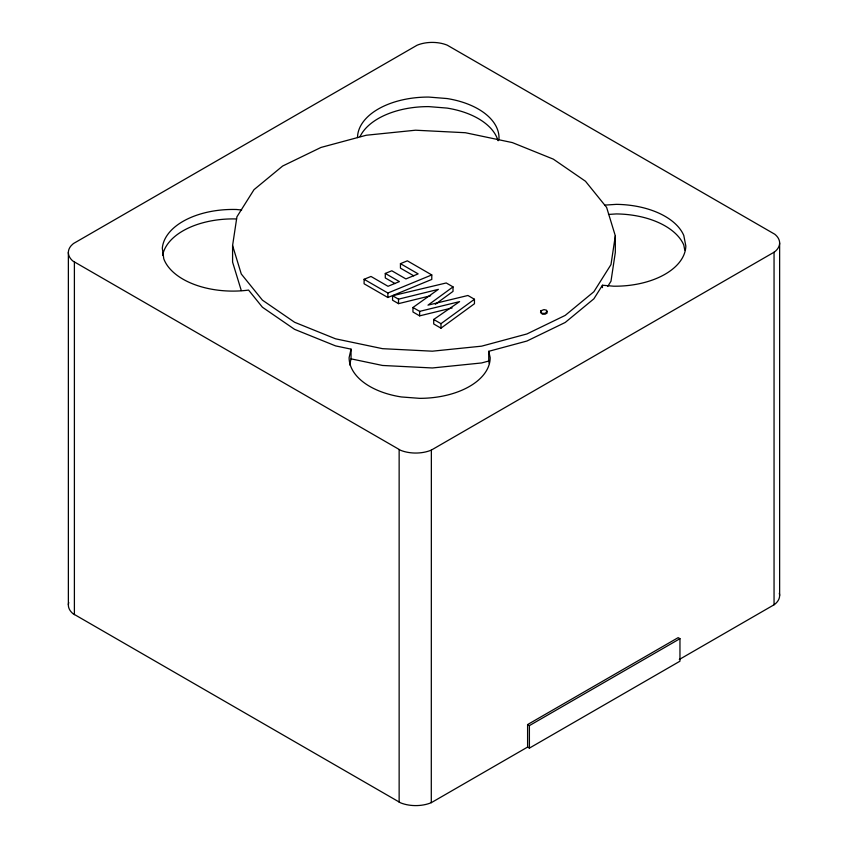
<?xml version="1.0" encoding="UTF-8"?>
<svg xmlns="http://www.w3.org/2000/svg" width="848" height="848" viewBox="0 0 848 848"><rect width="100%" height="100%" fill="white"/><g stroke="black" fill="none" stroke-linecap="round" stroke-linejoin="round"><path stroke-width="1.27" d="M241.277 290.535L232.585 262.106L232.585 245.56L236.921 216.802L254.008 189.666L282.681 166.007L320.979 147.446L366.294 135.235L415.541 130.21L465.351 132.723L512.351 142.591L553.32 159.138L585.48 181.249L606.627 207.41L615.319 235.839L615.319 252.492L610.984 281.25L607.698 286.465M615.319 235.839L610.984 264.608L593.886 291.733L565.224 315.392L526.926 333.953L481.611 346.164L432.363 351.189L382.543 348.676L335.554 338.818L294.585 322.261L262.424 300.15L241.277 273.989L232.585 245.56M241.627 210.039L236.603 209.498A70.723 40.831 0 0 0 162.318 248.157L163.77 258.778A70.723 40.831 0 0 0 247.669 290.207L248.528 290.027L262.424 307.23L294.585 329.342L335.554 345.889L351.051 349.143L349.111 357.623A70.532 40.725 0 0 0 401.39 396.959L419.643 398.348A70.532 40.725 0 0 0 490.176 357.623L488.734 351.316L526.926 341.034L565.224 322.463L593.886 298.814L602.451 285.225L613.581 286.2A70.893 40.927 0 0 0 685.841 246.079L683.785 235.458A70.893 40.927 0 0 0 616.348 204.357L604.56 205.121M349.662 364.905L351.051 358.852L351.051 349.143M498.444 140.577L499.016 138.224A70.755 40.852 0 0 0 447.076 98.548L428.781 97.075A70.755 40.852 0 0 0 357.506 137.63M540.77 311.693L541.533 311.057M392.56 295.729L446.239 282.967L453.023 286.878L427.996 305.142L467.926 295.486L474.456 299.259L474.456 303.743L440.981 328.165L433.71 323.968L433.71 319.473L459.605 301.623L419.654 311.364L412.955 307.495L438.363 289.359L398.518 299.164L392.56 295.729L392.56 300.213L398.518 303.648L430.646 295.751M435.3 304.305L453.023 291.373L453.023 286.878M440.981 328.165L440.981 323.682L474.456 299.259M774.054 252.227L774.818 251.697A26.065 15.052 0 0 0 774.796 234.249L447.193 45.145A25.959 14.988 0 0 0 417.11 45.209L73.416 243.567L71.338 245.496A26.309 15.19 0 0 0 72.981 261.11L400.68 450.33A26.415 15.253 0 0 0 431.293 450.118L774.054 252.227L774.054 604.783L679.301 659.49M774.054 604.783L774.818 604.253A26.065 15.052 0 0 0 779.312 593.208M527.594 747.077L527.594 724.574L678.156 637.643L679.958 638.682L679.958 661.196L529.396 748.116L527.594 747.077L431.356 802.643A26.415 15.253 0 0 1 400.68 802.886L72.981 613.666A26.309 15.19 0 0 1 68.752 602.483M527.594 724.574L529.396 725.612L679.958 638.682M431.293 802.674L431.356 450.087M413.739 275.812L400.447 268.138L400.447 263.654L407.337 260.824L431.78 274.932L431.78 279.427L387.875 297.51L364.099 283.783L364.099 279.289L370.989 276.459L388.013 286.295L399.397 281.6L385.289 273.448L385.289 277.943L395.062 283.582M385.289 273.448L391.797 270.777L405.906 278.928L418.159 273.883L400.447 263.654M364.099 279.289L387.875 293.016L431.78 274.932M488.734 351.316L488.734 361.036L481.611 362.955L432.363 367.968L382.543 365.467L351.051 358.852M412.955 307.495L412.955 311.99L419.654 315.859L452.122 307.941M608.493 214.438L616.348 213.929A70.893 40.927 0 0 1 683.785 245.03L684.771 250.118M433.71 319.473L440.981 323.682M546.43 311.036L547.045 313.092L545.094 314.205L542.487 314.248L540.494 312.456M488.734 361.036L489.307 363.548M779.63 242.973L779.63 595.529M602.451 285.225L602.451 287.62M529.396 725.612L529.396 748.116M419.654 311.364L419.654 315.859M399.143 449.61L399.143 802.166M398.518 299.164L398.518 303.648M387.875 293.016L387.875 297.51M74.391 262.117L74.391 614.673M68.37 252.259L68.37 604.815M162.646 255.269A70.723 40.831 0 0 1 236.603 218.964M360.05 136.602A70.755 40.852 0 0 1 428.781 106.615L447.076 108.088A70.755 40.852 0 0 1 498.03 140.662M540.77 310.834L540.706 312.35L542.487 313.378L545.094 313.347L547.342 311.492L546.43 310.167L543.992 309.615L540.77 310.834"/></g></svg>
